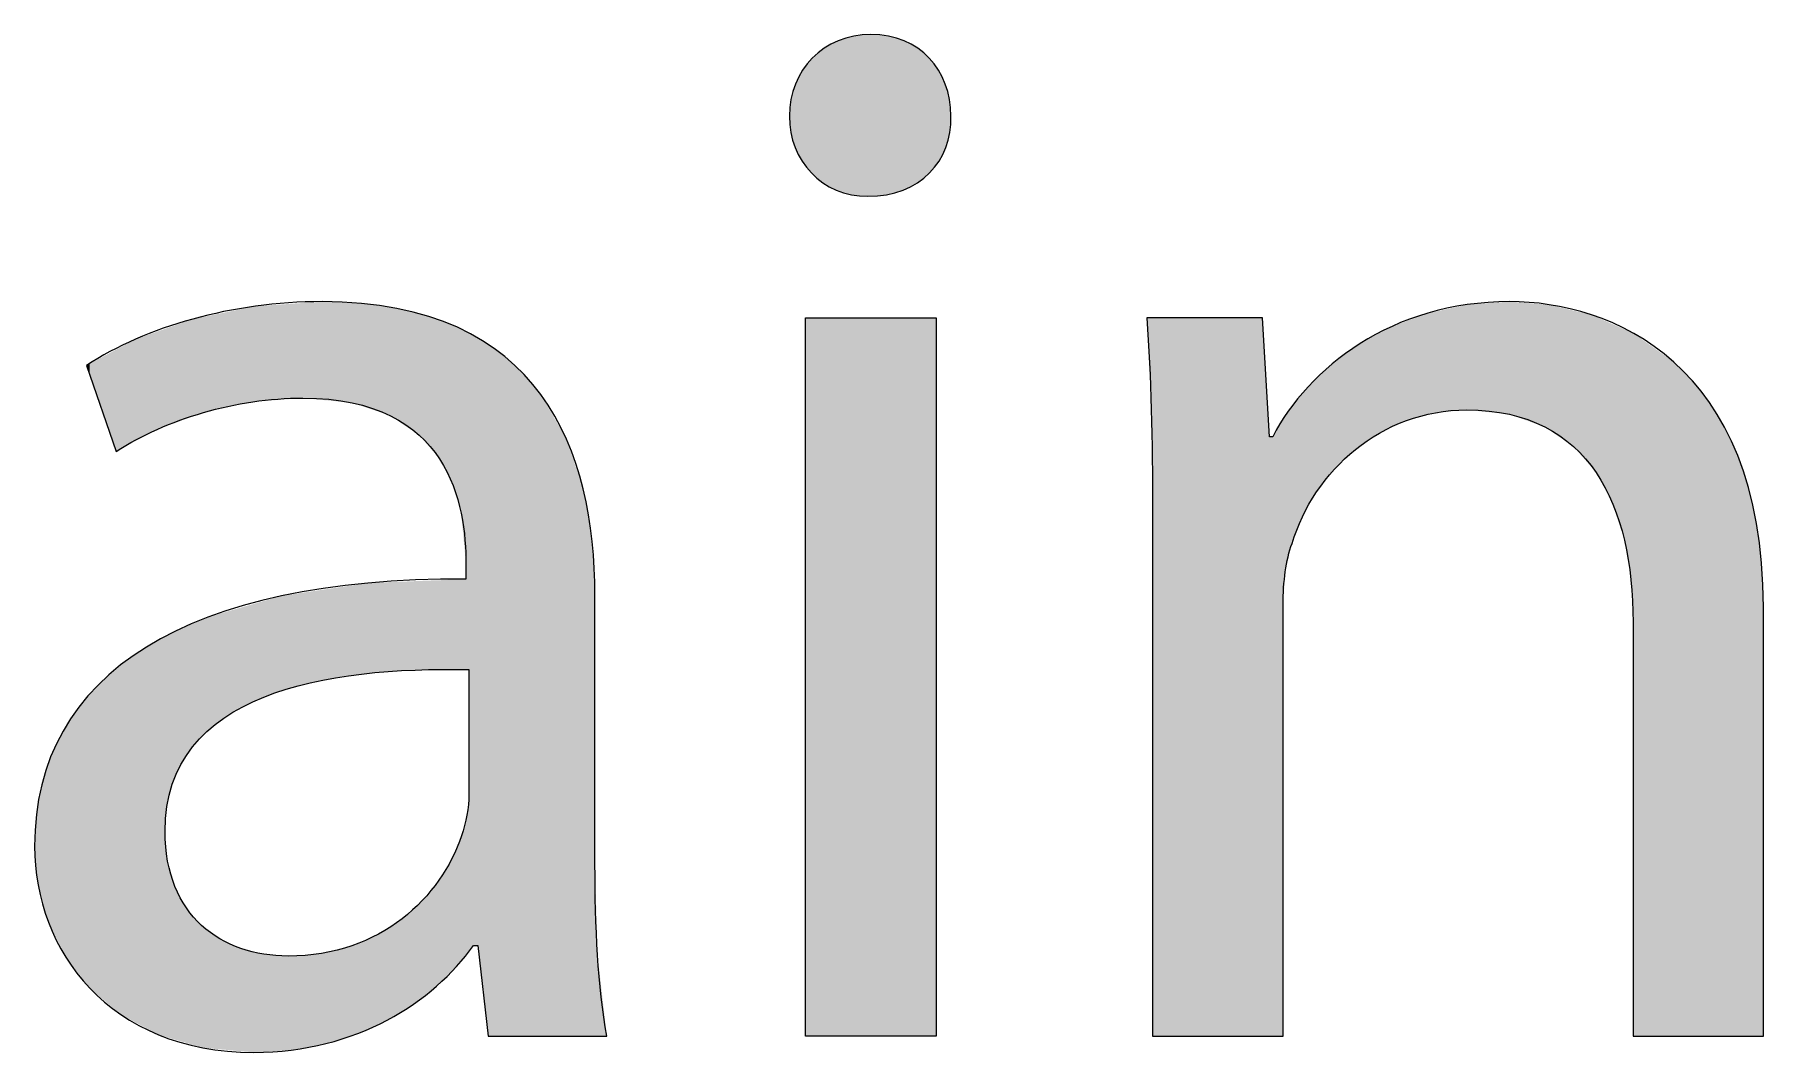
# Model space of a CAD drawing. Extents: x -102 to 434, y -1398 to -13.
# Drawn here: x 392.74 to 406.73, y -21.33 to -13.1 of the extents above; entities that cross this region are included whole.
import ezdxf

# ---------------------------------------------------------------- set-up
doc = ezdxf.new("R2010")
doc.units = 0
doc.layers.add('LAYER_1', color=7, linetype='CONTINUOUS')

# ---------------------------------------------------------------- blocks, each defined once
blk = doc.blocks.new('*U15')
at = {"layer": 'LAYER_1', "color": 250}
for points in [[(394.092, -16.166), (394.027, -15.403), (394.092, -15.389)], [(394.103, -16.162), (394.092, -15.389), (394.103, -15.387)], [(394.107, -16.16), (394.103, -15.387), (394.107, -15.386)], [(394.135, -16.154), (394.107, -15.386), (394.135, -15.381)], [(394.142, -16.153), (394.135, -15.381), (394.142, -15.379)], [(394.163, -16.148), (394.142, -15.379), (394.163, -15.375)], [(394.24, -16.131), (394.163, -15.375), (394.24, -15.359)], [(394.271, -16.124), (394.24, -15.359), (394.271, -15.353)], [(394.409, -16.094), (394.271, -15.353), (394.409, -15.324)], [(394.425, -16.091), (394.409, -15.324), (394.425, -15.321)], [(394.506, -16.073), (394.425, -15.321), (394.506, -15.305)], [(394.516, -16.073), (394.506, -15.305), (394.516, -15.302)], [(394.529, -16.072), (394.516, -15.302), (394.529, -15.3)], [(394.595, -16.067), (394.529, -15.3), (394.595, -15.295)], [(394.74, -16.056), (394.595, -15.295), (394.74, -15.286)], [(394.595, -16.067), (394.595, -15.295), (394.595, -15.295)], [(394.778, -16.053), (394.74, -15.286), (394.778, -15.283)], [(394.793, -16.052), (394.778, -15.283), (394.793, -15.282)], [(394.817, -16.05), (394.793, -15.282), (394.817, -15.28)], [(394.913, -16.043), (394.817, -15.28), (394.913, -15.274)], [(394.931, -16.045), (394.913, -15.274), (394.931, -15.272)], [(394.913, -16.043), (394.913, -15.274), (394.931, -16.045)], [(394.972, -16.049), (394.931, -15.272), (394.972, -15.27)], [(394.931, -16.045), (394.931, -15.272), (394.972, -16.049)], [(395.063, -16.058), (394.972, -15.27), (395.063, -15.264)], [(394.972, -16.049), (394.972, -15.27), (395.063, -16.058)], [(395.068, -16.058), (395.063, -15.264), (395.068, -15.263)], [(395.063, -16.058), (395.063, -15.264), (395.068, -16.058)], [(395.068, -16.058), (395.068, -15.263), (395.098, -16.061)], [(395.098, -16.061), (395.098, -15.264), (395.175, -16.068)], [(395.175, -16.068), (395.175, -15.268), (395.189, -16.07)], [(395.189, -16.07), (395.189, -15.268), (395.307, -16.081)], [(395.307, -16.081), (395.307, -15.274), (395.31, -16.081)], [(395.31, -16.081), (395.31, -15.274), (395.357, -16.097)], [(395.357, -16.097), (395.357, -15.276), (395.386, -16.107)], [(395.386, -16.107), (395.386, -15.277), (395.386, -16.107)], [(395.386, -16.107), (395.386, -15.277), (395.419, -16.118)], [(395.419, -16.118), (395.419, -15.282), (395.438, -16.124)], [(395.438, -16.124), (395.438, -15.284), (395.525, -16.153)], [(395.525, -16.153), (395.525, -15.297), (395.593, -16.177)], [(395.593, -16.177), (395.593, -15.306), (395.62, -16.186)], [(395.62, -16.186), (395.62, -15.31), (395.673, -16.221)], [(395.673, -16.221), (395.673, -15.317), (395.715, -16.25)], [(395.715, -16.25), (395.715, -15.328), (395.806, -16.311)], [(395.806, -16.311), (395.806, -15.351), (395.82, -16.32)], [(395.82, -16.32), (395.82, -15.354), (395.852, -16.342)], [(395.852, -16.342), (395.852, -15.363), (395.878, -16.372)], [(395.878, -16.372), (395.878, -15.369), (395.932, -16.434)], [(395.932, -16.434), (395.932, -15.383), (395.995, -16.508)], [(393.733, -16.296), (393.645, -15.536), (393.733, -15.505)], [(393.743, -16.293), (393.733, -15.505), (393.743, -15.502)], [(393.797, -16.273), (393.743, -15.502), (393.797, -15.483)], [(393.802, -16.271), (393.797, -15.483), (393.802, -15.481)], [(393.812, -16.268), (393.802, -15.481), (393.812, -15.478)], [(393.817, -16.266), (393.812, -15.478), (393.817, -15.476)], [(393.842, -16.256), (393.817, -15.476), (393.842, -15.467)], [(393.855, -16.252), (393.842, -15.467), (393.855, -15.462)], [(393.876, -16.244), (393.855, -15.462), (393.876, -15.455)], [(393.881, -16.243), (393.876, -15.455), (393.881, -15.453)], [(393.919, -16.229), (393.881, -15.453), (393.919, -15.44)], [(393.925, -16.226), (393.919, -15.44), (393.925, -15.438)], [(393.97, -16.21), (393.925, -15.438), (393.97, -15.422)], [(394.019, -16.192), (393.97, -15.422), (394.019, -15.404)], [(394.02, -16.192), (394.019, -15.404), (394.02, -15.404)], [(394.027, -16.189), (394.02, -15.404), (394.027, -15.403)], [(395.995, -16.508), (395.995, -15.407), (396.013, -16.529)], [(396.013, -16.529), (396.013, -15.413), (396.018, -16.535)], [(396.018, -16.535), (396.018, -15.416), (396.119, -16.733)], [(396.119, -16.733), (396.119, -15.454), (396.128, -16.751)], [(396.128, -16.751), (396.128, -15.458), (396.157, -16.85)], [(396.157, -16.85), (396.157, -15.469), (396.163, -16.869)], [(396.163, -16.869), (396.163, -15.471), (396.193, -16.974)], [(396.193, -16.974), (396.193, -15.487), (396.196, -17.006)], [(396.196, -17.006), (396.196, -15.489), (396.232, -17.387)], [(393.401, -16.475), (393.254, -15.729), (393.401, -15.651)], [(393.436, -16.456), (393.401, -15.651), (393.436, -15.632)], [(393.438, -16.455), (393.436, -15.632), (393.438, -15.631)], [(393.558, -16.39), (393.438, -15.631), (393.558, -15.567)], [(393.645, -16.344), (393.558, -15.567), (393.645, -15.536)], [(396.329, -20.471), (396.329, -15.559), (396.367, -20.809)], [(396.367, -20.809), (396.367, -15.58), (396.413, -21.202)], [(393.188, -15.857), (393.161, -15.779), (393.188, -15.765)], [(393.254, -16.049), (393.188, -15.765), (393.254, -15.729)], [(393.188, -15.857), (393.188, -15.765), (393.254, -16.049)], [(393.254, -16.049), (393.254, -15.729), (393.401, -16.475)], [(394.913, -18.361), (394.817, -17.631), (394.913, -17.616)], [(394.931, -18.356), (394.913, -17.616), (394.931, -17.614)], [(394.972, -18.345), (394.931, -17.614), (394.972, -17.608)], [(395.063, -18.327), (394.972, -17.608), (395.063, -17.594)], [(395.068, -18.326), (395.063, -17.594), (395.068, -17.593)], [(395.098, -18.32), (395.068, -17.593), (395.098, -17.589)], [(395.175, -18.304), (395.098, -17.589), (395.175, -17.578)], [(395.189, -18.303), (395.175, -17.578), (395.189, -17.576)], [(395.307, -18.286), (395.189, -17.576), (395.307, -17.558)], [(395.31, -18.285), (395.307, -17.558), (395.31, -17.558)], [(395.357, -18.279), (395.31, -17.558), (395.357, -17.551)], [(395.386, -18.275), (395.357, -17.551), (395.386, -17.546)], [(395.419, -18.272), (395.386, -17.546), (395.419, -17.541)], [(395.386, -18.274), (395.386, -17.546), (395.386, -17.546)], [(395.438, -18.271), (395.419, -17.541), (395.438, -17.539)], [(395.525, -18.264), (395.438, -17.539), (395.525, -17.535)], [(395.593, -18.259), (395.525, -17.535), (395.593, -17.532)], [(395.62, -18.257), (395.593, -17.532), (395.62, -17.531)], [(395.673, -18.253), (395.62, -17.531), (395.673, -17.529)], [(395.715, -18.25), (395.673, -17.529), (395.715, -17.528)], [(395.806, -18.243), (395.715, -17.528), (395.806, -17.524)], [(395.82, -18.242), (395.806, -17.524), (395.82, -17.523)], [(395.852, -18.242), (395.82, -17.523), (395.852, -17.522)], [(395.878, -18.242), (395.852, -17.522), (395.878, -17.521)], [(395.932, -18.241), (395.878, -17.521), (395.932, -17.519)], [(395.995, -18.241), (395.932, -17.519), (395.995, -17.516)], [(396.013, -18.241), (395.995, -17.516), (396.013, -17.516)], [(396.018, -18.241), (396.013, -17.516), (396.018, -17.516)], [(396.119, -18.24), (396.018, -17.516), (396.119, -17.511)], [(396.128, -18.24), (396.119, -17.511), (396.128, -17.511)], [(396.157, -18.24), (396.128, -17.511), (396.157, -17.51)], [(396.163, -18.24), (396.157, -17.51), (396.163, -17.51)], [(396.193, -18.239), (396.163, -17.51), (396.193, -17.509)], [(396.196, -18.239), (396.193, -17.509), (396.196, -17.508)], [(396.232, -18.239), (396.196, -17.508), (396.232, -17.507)], [(394.409, -18.548), (394.271, -17.777), (394.409, -17.738)], [(394.425, -18.539), (394.409, -17.738), (394.425, -17.733)], [(394.506, -18.502), (394.425, -17.733), (394.506, -17.71)], [(394.516, -18.497), (394.506, -17.71), (394.516, -17.707)], [(394.529, -18.491), (394.516, -17.707), (394.529, -17.703)], [(394.595, -18.461), (394.529, -17.703), (394.595, -17.684)], [(394.74, -18.41), (394.595, -17.684), (394.74, -17.642)], [(394.595, -18.461), (394.595, -17.684), (394.595, -17.684)], [(394.778, -18.397), (394.74, -17.642), (394.778, -17.636)], [(394.793, -18.393), (394.778, -17.636), (394.793, -17.634)], [(394.817, -18.386), (394.793, -17.634), (394.817, -17.631)], [(393.925, -19.005), (393.919, -17.91), (393.925, -17.908)], [(393.97, -18.938), (393.925, -17.908), (393.97, -17.889)], [(394.019, -18.863), (393.97, -17.889), (394.019, -17.867)], [(394.02, -18.862), (394.019, -17.867), (394.02, -17.867)], [(394.027, -18.854), (394.02, -17.867), (394.027, -17.864)], [(394.092, -18.785), (394.027, -17.864), (394.092, -17.836)], [(394.103, -18.774), (394.092, -17.836), (394.103, -17.832)], [(394.107, -18.769), (394.103, -17.832), (394.107, -17.83)], [(394.135, -18.739), (394.107, -17.83), (394.135, -17.818)], [(394.142, -18.734), (394.135, -17.818), (394.142, -17.815)], [(394.163, -18.716), (394.142, -17.815), (394.163, -17.809)], [(394.24, -18.656), (394.163, -17.809), (394.24, -17.786)], [(394.271, -18.631), (394.24, -17.786), (394.271, -17.777)], [(393.733, -21.187), (393.645, -18.056), (393.733, -18.008)], [(393.743, -21.192), (393.733, -18.008), (393.743, -18.002)], [(393.733, -21.187), (393.733, -18.008), (393.743, -21.192)], [(393.797, -21.208), (393.743, -18.002), (393.797, -17.973)], [(393.743, -21.192), (393.743, -18.002), (393.797, -21.208)], [(393.802, -19.476), (393.797, -17.973), (393.802, -17.97)], [(393.812, -19.346), (393.802, -17.97), (393.812, -17.965)], [(393.817, -19.322), (393.812, -17.965), (393.817, -17.961)], [(393.842, -19.219), (393.817, -17.961), (393.842, -17.948)], [(393.855, -19.166), (393.842, -17.948), (393.855, -17.941)], [(393.876, -19.117), (393.855, -17.941), (393.876, -17.929)], [(393.881, -19.108), (393.876, -17.929), (393.881, -17.927)], [(393.919, -19.019), (393.881, -17.927), (393.919, -17.91)], [(393.558, -21.093), (393.438, -18.2), (393.558, -18.116)], [(393.645, -21.139), (393.558, -18.116), (393.645, -18.056)], [(393.558, -21.093), (393.558, -18.116), (393.645, -21.139)], [(393.645, -21.139), (393.645, -18.056), (393.733, -21.187)], [(393.401, -20.997), (393.254, -18.363), (393.401, -18.233)], [(393.436, -21.027), (393.401, -18.233), (393.436, -18.201)], [(393.401, -20.997), (393.401, -18.233), (393.436, -21.027)], [(393.438, -21.028), (393.436, -18.201), (393.438, -18.2)], [(393.436, -21.027), (393.436, -18.201), (393.438, -21.028)], [(393.438, -21.028), (393.438, -18.2), (393.558, -21.093)], [(393.188, -20.816), (393.161, -18.47), (393.188, -18.439)], [(393.254, -20.872), (393.188, -18.439), (393.254, -18.363)], [(393.188, -20.816), (393.188, -18.439), (393.254, -20.872)], [(393.254, -20.872), (393.254, -18.363), (393.401, -20.997)], [(393.099, -20.7), (392.993, -18.702), (393.099, -18.541)], [(393.161, -20.781), (393.099, -18.541), (393.161, -18.47)], [(393.099, -20.7), (393.099, -18.541), (393.161, -20.781)], [(393.161, -20.781), (393.161, -18.47), (393.188, -20.816)], [(392.971, -20.519), (392.871, -18.945), (392.971, -18.735)], [(392.993, -20.563), (392.971, -18.735), (392.993, -18.702)], [(392.971, -20.519), (392.971, -18.735), (392.993, -20.563)], [(392.993, -20.563), (392.993, -18.702), (393.099, -20.7)], [(392.853, -20.282), (392.799, -19.17), (392.853, -19.001)], [(392.871, -20.318), (392.853, -19.001), (392.871, -18.945)], [(392.853, -20.282), (392.853, -19.001), (392.871, -20.318)], [(392.871, -20.318), (392.871, -18.945), (392.971, -20.519)], [(392.799, -20.087), (392.769, -19.336), (392.799, -19.17)], [(392.799, -20.087), (392.799, -19.17), (392.853, -20.282)], [(396.256, -20.515), (396.24, -19.415), (396.256, -19.247)], [(392.755, -19.829), (392.741, -19.667), (392.755, -19.411)], [(392.769, -19.979), (392.755, -19.411), (392.769, -19.336)], [(392.755, -19.829), (392.755, -19.411), (392.769, -19.979)], [(392.769, -19.979), (392.769, -19.336), (392.799, -20.087)], [(396.232, -20.545), (396.196, -19.583), (396.232, -19.443)], [(396.24, -20.536), (396.232, -19.443), (396.24, -19.415)], [(393.797, -21.208), (393.797, -19.547), (393.802, -21.209)], [(396.196, -20.59), (396.193, -19.59), (396.196, -19.583)], [(393.802, -21.209), (393.802, -19.671), (393.812, -21.212)], [(396.157, -20.639), (396.128, -19.744), (396.157, -19.675)], [(396.163, -20.632), (396.157, -19.675), (396.163, -19.662)], [(396.193, -20.594), (396.163, -19.662), (396.193, -19.59)], [(393.812, -21.212), (393.812, -19.744), (393.817, -21.214)], [(393.817, -21.214), (393.817, -19.786), (393.842, -21.221)], [(396.119, -20.676), (396.018, -19.933), (396.119, -19.766)], [(396.128, -20.667), (396.119, -19.766), (396.128, -19.744)], [(393.842, -21.221), (393.842, -19.894), (393.855, -21.225)], [(393.855, -21.225), (393.855, -19.931), (393.876, -21.231)], [(393.876, -21.231), (393.876, -19.993), (393.881, -21.232)], [(393.881, -21.232), (393.881, -20.001), (393.919, -21.243)], [(395.995, -20.798), (395.932, -20.041), (395.995, -19.964)], [(396.013, -20.78), (395.995, -19.964), (396.013, -19.942)], [(396.018, -20.775), (396.013, -19.942), (396.018, -19.933)], [(393.919, -21.243), (393.919, -20.084), (393.925, -21.245)], [(393.925, -21.245), (393.925, -20.093), (393.97, -21.258)], [(395.852, -20.909), (395.82, -20.159), (395.852, -20.129)], [(395.878, -20.889), (395.852, -20.129), (395.878, -20.106)], [(395.932, -20.847), (395.878, -20.106), (395.932, -20.041)], [(393.97, -21.258), (393.97, -20.166), (394.019, -21.273)], [(394.019, -21.273), (394.019, -20.23), (394.02, -21.273)], [(394.02, -21.273), (394.02, -20.231), (394.027, -21.275)], [(394.027, -21.275), (394.027, -20.241), (394.092, -21.294)], [(395.673, -21.025), (395.62, -20.315), (395.673, -20.28)], [(395.715, -21), (395.673, -20.28), (395.715, -20.253)], [(395.806, -20.944), (395.715, -20.253), (395.806, -20.171)], [(395.82, -20.934), (395.806, -20.171), (395.82, -20.159)], [(394.092, -21.294), (394.092, -20.307), (394.103, -21.297)], [(394.103, -21.297), (394.103, -20.316), (394.107, -21.298)], [(394.107, -21.298), (394.107, -20.319), (394.135, -21.3)], [(394.135, -21.3), (394.135, -20.343), (394.142, -21.301)], [(394.142, -21.301), (394.142, -20.348), (394.163, -21.303)], [(394.163, -21.303), (394.163, -20.366), (394.24, -21.31)], [(394.24, -21.31), (394.24, -20.416), (394.271, -21.312)], [(395.438, -21.144), (395.419, -20.428), (395.438, -20.419)], [(395.525, -21.105), (395.438, -20.419), (395.525, -20.377)], [(395.593, -21.073), (395.525, -20.377), (395.593, -20.332)], [(395.62, -21.057), (395.593, -20.332), (395.62, -20.315)], [(394.271, -21.312), (394.271, -20.43), (394.409, -21.325)], [(394.409, -21.325), (394.409, -20.493), (394.425, -21.326)], [(394.425, -21.326), (394.425, -20.497), (394.506, -21.333)], [(394.506, -21.333), (394.506, -20.517), (394.516, -21.334)], [(394.817, -21.316), (394.793, -20.555), (394.817, -20.554)], [(394.913, -21.298), (394.817, -20.554), (394.913, -20.55)], [(394.931, -21.295), (394.913, -20.55), (394.931, -20.549)], [(394.972, -21.287), (394.931, -20.549), (394.972, -20.544)], [(395.063, -21.27), (394.972, -20.544), (395.063, -20.533)], [(395.068, -21.269), (395.063, -20.533), (395.068, -20.532)], [(395.098, -21.264), (395.068, -20.532), (395.098, -20.526)], [(395.175, -21.239), (395.098, -20.526), (395.175, -20.51)], [(395.189, -21.235), (395.175, -20.51), (395.189, -20.507)], [(395.307, -21.197), (395.189, -20.507), (395.307, -20.472)], [(395.31, -21.196), (395.307, -20.472), (395.31, -20.471)], [(395.357, -21.181), (395.31, -20.471), (395.357, -20.453)], [(395.386, -21.168), (395.357, -20.453), (395.386, -20.441)], [(395.419, -21.153), (395.386, -20.441), (395.419, -20.428)], [(395.386, -21.168), (395.386, -20.441), (395.386, -20.441)]]:
    blk.add_solid(points, dxfattribs=at)
at = {"layer": 'LAYER_1', "color": 250, "extrusion": (0, 0, -1)}
for points in [[(-394.092, -16.166), (-394.092, -15.389), (-394.103, -16.162)], [(-394.103, -16.162), (-394.103, -15.387), (-394.107, -16.16)], [(-394.107, -16.16), (-394.107, -15.386), (-394.135, -16.154)], [(-394.135, -16.154), (-394.135, -15.381), (-394.142, -16.153)], [(-394.142, -16.153), (-394.142, -15.379), (-394.163, -16.148)], [(-394.163, -16.148), (-394.163, -15.375), (-394.24, -16.131)], [(-394.24, -16.131), (-394.24, -15.359), (-394.271, -16.124)], [(-394.271, -16.124), (-394.271, -15.353), (-394.409, -16.094)], [(-394.409, -16.094), (-394.409, -15.324), (-394.425, -16.091)], [(-394.425, -16.091), (-394.425, -15.321), (-394.506, -16.073)], [(-394.506, -16.073), (-394.506, -15.305), (-394.516, -16.073)], [(-394.516, -16.073), (-394.516, -15.302), (-394.529, -16.072)], [(-394.529, -16.072), (-394.529, -15.3), (-394.595, -16.067)], [(-394.595, -16.067), (-394.595, -15.295), (-394.595, -16.067)], [(-394.595, -16.067), (-394.595, -15.295), (-394.74, -16.056)], [(-394.74, -16.056), (-394.74, -15.286), (-394.778, -16.053)], [(-394.778, -16.053), (-394.778, -15.283), (-394.793, -16.052)], [(-394.793, -16.052), (-394.793, -15.282), (-394.817, -16.05)], [(-394.817, -16.05), (-394.817, -15.28), (-394.913, -16.043)], [(-395.098, -16.061), (-395.068, -15.263), (-395.098, -15.264)], [(-395.175, -16.068), (-395.098, -15.264), (-395.175, -15.268)], [(-395.189, -16.07), (-395.175, -15.268), (-395.189, -15.268)], [(-395.307, -16.081), (-395.189, -15.268), (-395.307, -15.274)], [(-395.31, -16.081), (-395.307, -15.274), (-395.31, -15.274)], [(-395.357, -16.097), (-395.31, -15.274), (-395.357, -15.276)], [(-395.386, -16.107), (-395.357, -15.276), (-395.386, -15.277)], [(-395.386, -16.107), (-395.386, -15.277), (-395.386, -15.277)], [(-395.419, -16.118), (-395.386, -15.277), (-395.419, -15.282)], [(-395.438, -16.124), (-395.419, -15.282), (-395.438, -15.284)], [(-395.525, -16.153), (-395.438, -15.284), (-395.525, -15.297)], [(-395.593, -16.177), (-395.525, -15.297), (-395.593, -15.306)], [(-395.62, -16.186), (-395.593, -15.306), (-395.62, -15.31)], [(-395.673, -16.221), (-395.62, -15.31), (-395.673, -15.317)], [(-395.715, -16.25), (-395.673, -15.317), (-395.715, -15.328)], [(-395.806, -16.311), (-395.715, -15.328), (-395.806, -15.351)], [(-395.82, -16.32), (-395.806, -15.351), (-395.82, -15.354)], [(-395.852, -16.342), (-395.82, -15.354), (-395.852, -15.363)], [(-395.878, -16.372), (-395.852, -15.363), (-395.878, -15.369)], [(-395.932, -16.434), (-395.878, -15.369), (-395.932, -15.383)], [(-395.995, -16.508), (-395.932, -15.383), (-395.995, -15.407)], [(-393.733, -16.296), (-393.733, -15.505), (-393.743, -16.293)], [(-393.743, -16.293), (-393.743, -15.502), (-393.797, -16.273)], [(-393.797, -16.273), (-393.797, -15.483), (-393.802, -16.271)], [(-393.802, -16.271), (-393.802, -15.481), (-393.812, -16.268)], [(-393.812, -16.268), (-393.812, -15.478), (-393.817, -16.266)], [(-393.817, -16.266), (-393.817, -15.476), (-393.842, -16.256)], [(-393.842, -16.256), (-393.842, -15.467), (-393.855, -16.252)], [(-393.855, -16.252), (-393.855, -15.462), (-393.876, -16.244)], [(-393.876, -16.244), (-393.876, -15.455), (-393.881, -16.243)], [(-393.881, -16.243), (-393.881, -15.453), (-393.919, -16.229)], [(-393.919, -16.229), (-393.919, -15.44), (-393.925, -16.226)], [(-393.925, -16.226), (-393.925, -15.438), (-393.97, -16.21)], [(-393.97, -16.21), (-393.97, -15.422), (-394.019, -16.192)], [(-394.019, -16.192), (-394.019, -15.404), (-394.02, -16.192)], [(-394.02, -16.192), (-394.02, -15.404), (-394.027, -16.189)], [(-394.027, -16.189), (-394.027, -15.403), (-394.092, -16.166)], [(-396.013, -16.529), (-395.995, -15.407), (-396.013, -15.413)], [(-396.018, -16.535), (-396.013, -15.413), (-396.018, -15.416)], [(-396.119, -16.733), (-396.018, -15.416), (-396.119, -15.454)], [(-396.128, -16.751), (-396.119, -15.454), (-396.128, -15.458)], [(-396.157, -16.85), (-396.128, -15.458), (-396.157, -15.469)], [(-396.163, -16.869), (-396.157, -15.469), (-396.163, -15.471)], [(-396.193, -16.974), (-396.163, -15.471), (-396.193, -15.487)], [(-396.196, -17.006), (-396.193, -15.487), (-396.196, -15.489)], [(-396.232, -17.387), (-396.196, -15.489), (-396.232, -15.508)], [(-396.232, -18.239), (-396.232, -15.508), (-396.24, -18.239)], [(-396.24, -18.239), (-396.232, -15.508), (-396.24, -15.512)], [(-396.24, -18.239), (-396.24, -15.512), (-396.256, -18.239)], [(-396.256, -18.239), (-396.24, -15.512), (-396.256, -15.521)], [(-396.256, -20.515), (-396.256, -15.521), (-396.292, -20.471)], [(-396.292, -20.471), (-396.256, -15.521), (-396.292, -15.54)], [(-393.401, -16.475), (-393.401, -15.651), (-393.436, -16.456)], [(-393.436, -16.456), (-393.436, -15.632), (-393.438, -16.455)], [(-393.438, -16.455), (-393.438, -15.631), (-393.558, -16.39)], [(-393.558, -16.39), (-393.558, -15.567), (-393.645, -16.344)], [(-393.645, -16.344), (-393.645, -15.536), (-393.733, -16.296)], [(-396.292, -20.471), (-396.292, -15.54), (-396.329, -20.471)], [(-396.329, -20.471), (-396.292, -15.54), (-396.329, -15.559)], [(-396.367, -20.809), (-396.329, -15.559), (-396.367, -15.58)], [(-396.413, -21.202), (-396.367, -15.58), (-396.413, -15.612)], [(-396.413, -21.202), (-396.413, -15.612), (-396.547, -21.202)], [(-396.547, -21.202), (-396.413, -15.612), (-396.547, -15.708)], [(-396.547, -21.202), (-396.547, -15.708), (-396.704, -21.202)], [(-396.704, -21.202), (-396.547, -15.708), (-396.704, -15.854)], [(-396.704, -21.202), (-396.704, -15.854), (-396.838, -21.202)], [(-396.838, -21.202), (-396.704, -15.854), (-396.838, -16.015)], [(-396.838, -21.202), (-396.838, -16.015), (-397.046, -21.202)], [(-397.046, -21.202), (-396.838, -16.015), (-397.046, -16.376)], [(-397.046, -21.202), (-397.046, -16.376), (-397.181, -21.202)], [(-397.181, -21.202), (-397.046, -16.376), (-397.181, -16.777)], [(-397.181, -21.202), (-397.181, -16.777), (-397.254, -21.202)], [(-397.254, -21.202), (-397.181, -16.777), (-397.254, -17.203)], [(-397.254, -21.202), (-397.254, -17.203), (-397.276, -21.202)], [(-397.276, -21.202), (-397.254, -17.203), (-397.276, -17.639)], [(-394.913, -18.361), (-394.913, -17.616), (-394.931, -18.356)], [(-394.931, -18.356), (-394.931, -17.614), (-394.972, -18.345)], [(-394.972, -18.345), (-394.972, -17.608), (-395.063, -18.327)], [(-395.063, -18.327), (-395.063, -17.594), (-395.068, -18.326)], [(-395.068, -18.326), (-395.068, -17.593), (-395.098, -18.32)], [(-395.098, -18.32), (-395.098, -17.589), (-395.175, -18.304)], [(-395.175, -18.304), (-395.175, -17.578), (-395.189, -18.303)], [(-395.189, -18.303), (-395.189, -17.576), (-395.307, -18.286)], [(-395.307, -18.286), (-395.307, -17.558), (-395.31, -18.285)], [(-395.31, -18.285), (-395.31, -17.558), (-395.357, -18.279)], [(-395.357, -18.279), (-395.357, -17.551), (-395.386, -18.275)], [(-395.386, -18.275), (-395.386, -17.546), (-395.386, -18.274)], [(-395.386, -18.274), (-395.386, -17.546), (-395.419, -18.272)], [(-395.419, -18.272), (-395.419, -17.541), (-395.438, -18.271)], [(-395.438, -18.271), (-395.438, -17.539), (-395.525, -18.264)], [(-395.525, -18.264), (-395.525, -17.535), (-395.593, -18.259)], [(-395.593, -18.259), (-395.593, -17.532), (-395.62, -18.257)], [(-395.62, -18.257), (-395.62, -17.531), (-395.673, -18.253)], [(-395.673, -18.253), (-395.673, -17.529), (-395.715, -18.25)], [(-395.715, -18.25), (-395.715, -17.528), (-395.806, -18.243)], [(-395.806, -18.243), (-395.806, -17.524), (-395.82, -18.242)], [(-395.82, -18.242), (-395.82, -17.523), (-395.852, -18.242)], [(-395.852, -18.242), (-395.852, -17.522), (-395.878, -18.242)], [(-395.878, -18.242), (-395.878, -17.521), (-395.932, -18.241)], [(-395.932, -18.241), (-395.932, -17.519), (-395.995, -18.241)], [(-395.995, -18.241), (-395.995, -17.516), (-396.013, -18.241)], [(-396.013, -18.241), (-396.013, -17.516), (-396.018, -18.241)], [(-396.018, -18.241), (-396.018, -17.516), (-396.119, -18.24)], [(-396.119, -18.24), (-396.119, -17.511), (-396.128, -18.24)], [(-396.128, -18.24), (-396.128, -17.511), (-396.157, -18.24)], [(-396.157, -18.24), (-396.157, -17.51), (-396.163, -18.24)], [(-396.163, -18.24), (-396.163, -17.51), (-396.193, -18.239)], [(-396.193, -18.239), (-396.193, -17.509), (-396.196, -18.239)], [(-396.196, -18.239), (-396.196, -17.508), (-396.232, -18.239)], [(-394.409, -18.548), (-394.409, -17.738), (-394.425, -18.539)], [(-394.425, -18.539), (-394.425, -17.733), (-394.506, -18.502)], [(-394.506, -18.502), (-394.506, -17.71), (-394.516, -18.497)], [(-394.516, -18.497), (-394.516, -17.707), (-394.529, -18.491)], [(-394.529, -18.491), (-394.529, -17.703), (-394.595, -18.461)], [(-394.595, -18.461), (-394.595, -17.684), (-394.595, -18.461)], [(-394.595, -18.461), (-394.595, -17.684), (-394.74, -18.41)], [(-394.74, -18.41), (-394.74, -17.642), (-394.778, -18.397)], [(-394.778, -18.397), (-394.778, -17.636), (-394.793, -18.393)], [(-394.793, -18.393), (-394.793, -17.634), (-394.817, -18.386)], [(-394.817, -18.386), (-394.817, -17.631), (-394.913, -18.361)], [(-393.925, -19.005), (-393.925, -17.908), (-393.97, -18.938)], [(-393.97, -18.938), (-393.97, -17.889), (-394.019, -18.863)], [(-394.019, -18.863), (-394.019, -17.867), (-394.02, -18.862)], [(-394.02, -18.862), (-394.02, -17.867), (-394.027, -18.854)], [(-394.027, -18.854), (-394.027, -17.864), (-394.092, -18.785)], [(-394.092, -18.785), (-394.092, -17.836), (-394.103, -18.774)], [(-394.103, -18.774), (-394.103, -17.832), (-394.107, -18.769)], [(-394.107, -18.769), (-394.107, -17.83), (-394.135, -18.739)], [(-394.135, -18.739), (-394.135, -17.818), (-394.142, -18.734)], [(-394.142, -18.734), (-394.142, -17.815), (-394.163, -18.716)], [(-394.163, -18.716), (-394.163, -17.809), (-394.24, -18.656)], [(-394.24, -18.656), (-394.24, -17.786), (-394.271, -18.631)], [(-394.271, -18.631), (-394.271, -17.777), (-394.409, -18.548)], [(-393.797, -19.547), (-393.797, -17.973), (-393.802, -19.476)], [(-393.802, -19.476), (-393.802, -17.97), (-393.812, -19.346)], [(-393.812, -19.346), (-393.812, -17.965), (-393.817, -19.322)], [(-393.817, -19.322), (-393.817, -17.961), (-393.842, -19.219)], [(-393.842, -19.219), (-393.842, -17.948), (-393.855, -19.166)], [(-393.855, -19.166), (-393.855, -17.941), (-393.876, -19.117)], [(-393.876, -19.117), (-393.876, -17.929), (-393.881, -19.108)], [(-393.881, -19.108), (-393.881, -17.927), (-393.919, -19.019)], [(-393.919, -19.019), (-393.919, -17.91), (-393.925, -19.005)], [(-396.232, -20.545), (-396.232, -19.443), (-396.24, -20.536)], [(-396.24, -20.536), (-396.24, -19.415), (-396.256, -20.515)], [(-393.802, -21.209), (-393.797, -19.547), (-393.802, -19.671)], [(-396.196, -20.59), (-396.196, -19.583), (-396.232, -20.545)], [(-393.812, -21.212), (-393.802, -19.671), (-393.812, -19.744)], [(-396.157, -20.639), (-396.157, -19.675), (-396.163, -20.632)], [(-396.163, -20.632), (-396.163, -19.662), (-396.193, -20.594)], [(-396.193, -20.594), (-396.193, -19.59), (-396.196, -20.59)], [(-393.817, -21.214), (-393.812, -19.744), (-393.817, -19.786)], [(-393.842, -21.221), (-393.817, -19.786), (-393.842, -19.894)], [(-396.119, -20.676), (-396.119, -19.766), (-396.128, -20.667)], [(-396.128, -20.667), (-396.128, -19.744), (-396.157, -20.639)], [(-397.276, -21.202), (-397.276, -19.811), (-397.297, -21.202)], [(-397.297, -21.202), (-397.276, -19.811), (-397.297, -20.547)], [(-393.855, -21.225), (-393.842, -19.894), (-393.855, -19.931)], [(-393.876, -21.231), (-393.855, -19.931), (-393.876, -19.993)], [(-393.881, -21.232), (-393.876, -19.993), (-393.881, -20.001)], [(-393.919, -21.243), (-393.881, -20.001), (-393.919, -20.084)], [(-395.995, -20.798), (-395.995, -19.964), (-396.013, -20.78)], [(-396.013, -20.78), (-396.013, -19.942), (-396.018, -20.775)], [(-396.018, -20.775), (-396.018, -19.933), (-396.119, -20.676)], [(-393.925, -21.245), (-393.919, -20.084), (-393.925, -20.093)], [(-393.97, -21.258), (-393.925, -20.093), (-393.97, -20.166)], [(-395.852, -20.909), (-395.852, -20.129), (-395.878, -20.889)], [(-395.878, -20.889), (-395.878, -20.106), (-395.932, -20.847)], [(-395.932, -20.847), (-395.932, -20.041), (-395.995, -20.798)], [(-394.019, -21.273), (-393.97, -20.166), (-394.019, -20.23)], [(-394.02, -21.273), (-394.019, -20.23), (-394.02, -20.231)], [(-394.027, -21.275), (-394.02, -20.231), (-394.027, -20.241)], [(-394.092, -21.294), (-394.027, -20.241), (-394.092, -20.307)], [(-395.673, -21.025), (-395.673, -20.28), (-395.715, -21)], [(-395.715, -21), (-395.715, -20.253), (-395.806, -20.944)], [(-395.806, -20.944), (-395.806, -20.171), (-395.82, -20.934)], [(-395.82, -20.934), (-395.82, -20.159), (-395.852, -20.909)], [(-394.103, -21.297), (-394.092, -20.307), (-394.103, -20.316)], [(-394.107, -21.298), (-394.103, -20.316), (-394.107, -20.319)], [(-394.135, -21.3), (-394.107, -20.319), (-394.135, -20.343)], [(-394.142, -21.301), (-394.135, -20.343), (-394.142, -20.348)], [(-394.163, -21.303), (-394.142, -20.348), (-394.163, -20.366)], [(-394.24, -21.31), (-394.163, -20.366), (-394.24, -20.416)], [(-394.271, -21.312), (-394.24, -20.416), (-394.271, -20.43)], [(-395.438, -21.144), (-395.438, -20.419), (-395.525, -21.105)], [(-395.525, -21.105), (-395.525, -20.377), (-395.593, -21.073)], [(-395.593, -21.073), (-395.593, -20.332), (-395.62, -21.057)], [(-395.62, -21.057), (-395.62, -20.315), (-395.673, -21.025)], [(-394.409, -21.325), (-394.271, -20.43), (-394.409, -20.493)], [(-394.425, -21.326), (-394.409, -20.493), (-394.425, -20.497)], [(-394.506, -21.333), (-394.425, -20.497), (-394.506, -20.517)], [(-394.516, -21.334), (-394.506, -20.517), (-394.516, -20.52)], [(-394.516, -21.334), (-394.516, -20.52), (-394.529, -21.334)], [(-394.529, -21.334), (-394.516, -20.52), (-394.529, -20.523)], [(-394.529, -21.334), (-394.529, -20.523), (-394.595, -21.33)], [(-394.595, -21.33), (-394.529, -20.523), (-394.595, -20.539)], [(-394.595, -21.33), (-394.595, -20.539), (-394.595, -21.33)], [(-394.595, -21.33), (-394.595, -20.539), (-394.595, -20.539)], [(-394.595, -21.33), (-394.595, -20.539), (-394.74, -21.321)], [(-394.74, -21.321), (-394.595, -20.539), (-394.74, -20.551)], [(-394.74, -21.321), (-394.74, -20.551), (-394.778, -21.318)], [(-394.778, -21.318), (-394.74, -20.551), (-394.778, -20.553)], [(-394.778, -21.318), (-394.778, -20.553), (-394.793, -21.318)], [(-394.793, -21.318), (-394.778, -20.553), (-394.793, -20.555)], [(-394.793, -21.318), (-394.793, -20.555), (-394.817, -21.316)], [(-394.817, -21.316), (-394.817, -20.554), (-394.913, -21.298)], [(-394.913, -21.298), (-394.913, -20.55), (-394.931, -21.295)], [(-394.931, -21.295), (-394.931, -20.549), (-394.972, -21.287)], [(-394.972, -21.287), (-394.972, -20.544), (-395.063, -21.27)], [(-395.063, -21.27), (-395.063, -20.533), (-395.068, -21.269)], [(-395.068, -21.269), (-395.068, -20.532), (-395.098, -21.264)], [(-395.098, -21.264), (-395.098, -20.526), (-395.175, -21.239)], [(-395.175, -21.239), (-395.175, -20.51), (-395.189, -21.235)], [(-395.189, -21.235), (-395.189, -20.507), (-395.307, -21.197)], [(-395.307, -21.197), (-395.307, -20.472), (-395.31, -21.196)], [(-395.31, -21.196), (-395.31, -20.471), (-395.357, -21.181)], [(-395.357, -21.181), (-395.357, -20.453), (-395.386, -21.168)], [(-395.386, -21.168), (-395.386, -20.441), (-395.386, -21.168)], [(-395.386, -21.168), (-395.386, -20.441), (-395.419, -21.153)], [(-395.419, -21.153), (-395.419, -20.428), (-395.438, -21.144)], [(-397.297, -21.202), (-397.297, -20.547), (-397.372, -21.202)]]:
    blk.add_solid(points, dxfattribs=at)
blk = doc.blocks.new('*U16')
at = {"layer": 'LAYER_1', "color": 250}
for points in [[(399.288, -14.382), (399.244, -13.154), (399.288, -13.139)], [(399.305, -14.387), (399.288, -13.139), (399.305, -13.132)], [(399.288, -14.382), (399.288, -13.139), (399.305, -14.387)], [(399.351, -14.398), (399.305, -13.132), (399.351, -13.121)], [(399.305, -14.387), (399.305, -13.132), (399.351, -14.398)], [(399.37, -14.401), (399.351, -13.121), (399.37, -13.117)], [(399.351, -14.398), (399.351, -13.121), (399.37, -14.401)], [(399.416, -14.408), (399.37, -13.117), (399.416, -13.11)], [(399.37, -14.401), (399.37, -13.117), (399.416, -14.408)], [(399.438, -14.409), (399.416, -13.11), (399.438, -13.107)], [(399.416, -14.408), (399.416, -13.11), (399.438, -14.409)], [(399.485, -14.411), (399.438, -13.107), (399.485, -13.105)], [(399.438, -14.409), (399.438, -13.107), (399.485, -14.411)], [(399.509, -14.41), (399.485, -13.105), (399.509, -13.103)], [(399.072, -14.264), (399.035, -13.294), (399.072, -13.26)], [(399.081, -14.271), (399.072, -13.26), (399.081, -13.252)], [(399.072, -14.264), (399.072, -13.26), (399.081, -14.271)], [(399.12, -14.301), (399.081, -13.252), (399.12, -13.222)], [(399.081, -14.271), (399.081, -13.252), (399.12, -14.301)], [(399.131, -14.308), (399.12, -13.222), (399.131, -13.214)], [(399.12, -14.301), (399.12, -13.222), (399.131, -14.308)], [(399.173, -14.334), (399.131, -13.214), (399.173, -13.189)], [(399.131, -14.308), (399.131, -13.214), (399.173, -14.334)], [(399.186, -14.34), (399.173, -13.189), (399.186, -13.182)], [(399.173, -14.334), (399.173, -13.189), (399.186, -14.34)], [(399.229, -14.361), (399.186, -13.182), (399.229, -13.161)], [(399.186, -14.34), (399.186, -13.182), (399.229, -14.361)], [(399.244, -14.366), (399.229, -13.161), (399.244, -13.154)], [(399.229, -14.361), (399.229, -13.161), (399.244, -14.366)], [(399.244, -14.366), (399.244, -13.154), (399.288, -14.382)], [(398.952, -14.127), (398.925, -13.445), (398.952, -13.399)], [(398.957, -14.133), (398.952, -13.399), (398.957, -13.391)], [(398.952, -14.127), (398.952, -13.399), (398.957, -14.133)], [(398.981, -14.167), (398.957, -13.391), (398.981, -13.358)], [(398.957, -14.133), (398.957, -13.391), (398.981, -14.167)], [(398.988, -14.176), (398.981, -13.358), (398.988, -13.348)], [(398.981, -14.167), (398.981, -13.358), (398.988, -14.176)], [(398.993, -14.183), (398.988, -13.348), (398.993, -13.34)], [(398.988, -14.176), (398.988, -13.348), (398.993, -14.183)], [(399.027, -14.222), (398.993, -13.34), (399.027, -13.302)], [(398.993, -14.183), (398.993, -13.34), (399.027, -14.222)], [(399.035, -14.229), (399.027, -13.302), (399.035, -13.294)], [(399.027, -14.222), (399.027, -13.302), (399.035, -14.229)], [(399.035, -14.229), (399.035, -13.294), (399.072, -14.264)], [(398.876, -13.957), (398.862, -13.628), (398.876, -13.569)], [(398.877, -13.96), (398.876, -13.569), (398.877, -13.564)], [(398.876, -13.957), (398.876, -13.569), (398.877, -13.96)], [(398.896, -14.016), (398.877, -13.564), (398.896, -13.509)], [(398.877, -13.96), (398.877, -13.564), (398.896, -14.016)], [(398.898, -14.021), (398.896, -13.509), (398.898, -13.503)], [(398.896, -14.016), (398.896, -13.509), (398.898, -14.021)], [(398.922, -14.073), (398.898, -13.503), (398.922, -13.452)], [(398.898, -14.021), (398.898, -13.503), (398.922, -14.073)], [(398.925, -14.079), (398.922, -13.452), (398.925, -13.445)], [(398.922, -14.073), (398.922, -13.452), (398.925, -14.079)], [(398.925, -14.079), (398.925, -13.445), (398.952, -14.127)], [(398.852, -13.83), (398.849, -13.763), (398.852, -13.698)], [(398.861, -13.895), (398.852, -13.695), (398.861, -13.632)], [(398.852, -13.831), (398.852, -13.698), (398.852, -13.695)], [(398.852, -13.831), (398.852, -13.695), (398.861, -13.895)], [(398.852, -13.83), (398.852, -13.698), (398.852, -13.831)], [(398.862, -13.897), (398.861, -13.632), (398.862, -13.628)], [(398.861, -13.895), (398.861, -13.632), (398.862, -13.897)], [(398.862, -13.897), (398.862, -13.628), (398.876, -13.957)]]:
    blk.add_solid(points, dxfattribs=at)
at = {"layer": 'LAYER_1', "color": 250, "extrusion": (0, 0, -1)}
for points in [[(-399.485, -14.411), (-399.485, -13.105), (-399.509, -14.41)], [(-399.509, -14.41), (-399.509, -13.103), (-399.562, -14.408)], [(-399.562, -14.408), (-399.509, -13.103), (-399.562, -13.106)], [(-399.562, -14.408), (-399.562, -13.106), (-399.581, -14.405)], [(-399.581, -14.405), (-399.562, -13.106), (-399.581, -13.107)], [(-399.581, -14.405), (-399.581, -13.107), (-399.635, -14.398)], [(-399.635, -14.398), (-399.581, -13.107), (-399.635, -13.114)], [(-399.635, -14.398), (-399.635, -13.114), (-399.65, -14.395)], [(-399.65, -14.395), (-399.635, -13.114), (-399.65, -13.117)], [(-399.65, -14.395), (-399.65, -13.117), (-399.704, -14.382)], [(-399.704, -14.382), (-399.65, -13.117), (-399.704, -13.13)], [(-399.704, -14.382), (-399.704, -13.13), (-399.716, -14.378)], [(-399.716, -14.378), (-399.704, -13.13), (-399.716, -13.132)], [(-399.716, -14.378), (-399.716, -13.132), (-399.768, -14.361)], [(-399.768, -14.361), (-399.716, -13.132), (-399.768, -13.151)], [(-399.768, -14.361), (-399.768, -13.151), (-399.777, -14.357)], [(-399.777, -14.357), (-399.768, -13.151), (-399.777, -13.154)], [(-399.777, -14.357), (-399.777, -13.154), (-399.829, -14.334)], [(-399.829, -14.334), (-399.777, -13.154), (-399.829, -13.179)], [(-399.829, -14.334), (-399.829, -13.179), (-399.834, -14.33)], [(-399.834, -14.33), (-399.829, -13.179), (-399.834, -13.182)], [(-399.834, -14.33), (-399.834, -13.182), (-399.885, -14.301)], [(-399.885, -14.301), (-399.834, -13.182), (-399.885, -13.212)], [(-399.885, -14.301), (-399.885, -13.212), (-399.888, -14.299)], [(-399.888, -14.299), (-399.885, -13.212), (-399.888, -13.214)], [(-399.888, -14.299), (-399.888, -13.214), (-399.936, -14.264)], [(-399.936, -14.264), (-399.888, -13.214), (-399.936, -13.251)], [(-399.936, -14.264), (-399.936, -13.251), (-399.937, -14.264)], [(-399.937, -14.264), (-399.936, -13.251), (-399.937, -13.252)], [(-399.937, -14.264), (-399.937, -13.252), (-399.981, -14.224)], [(-399.981, -14.224), (-399.937, -13.252), (-399.981, -13.294)], [(-399.981, -14.224), (-399.981, -13.294), (-399.983, -14.222)], [(-399.983, -14.222), (-399.981, -13.294), (-399.983, -13.296)], [(-399.983, -14.222), (-399.983, -13.296), (-400.021, -14.18)], [(-400.021, -14.18), (-399.983, -13.296), (-400.021, -13.34)], [(-400.021, -14.18), (-400.021, -13.34), (-400.024, -14.176)], [(-400.024, -14.176), (-400.021, -13.34), (-400.024, -13.345)], [(-400.024, -14.176), (-400.024, -13.345), (-400.037, -14.158)], [(-400.037, -14.158), (-400.024, -13.345), (-400.037, -13.363)], [(-400.037, -14.158), (-400.037, -13.363), (-400.056, -14.132)], [(-400.056, -14.132), (-400.037, -13.363), (-400.056, -13.391)], [(-400.056, -14.132), (-400.056, -13.391), (-400.06, -14.127)], [(-400.06, -14.127), (-400.056, -13.391), (-400.06, -13.398)], [(-400.06, -14.127), (-400.06, -13.398), (-400.086, -14.081)], [(-400.086, -14.081), (-400.06, -13.398), (-400.086, -13.445)], [(-400.086, -14.081), (-400.086, -13.445), (-400.091, -14.073)], [(-400.091, -14.073), (-400.086, -13.445), (-400.091, -13.456)], [(-400.091, -14.073), (-400.091, -13.456), (-400.111, -14.027)], [(-400.111, -14.027), (-400.091, -13.456), (-400.111, -13.503)], [(-400.111, -14.027), (-400.111, -13.503), (-400.116, -14.016)], [(-400.116, -14.016), (-400.111, -13.503), (-400.116, -13.517)], [(-400.116, -14.016), (-400.116, -13.517), (-400.131, -13.97)], [(-400.131, -13.97), (-400.116, -13.517), (-400.131, -13.564)], [(-400.131, -13.97), (-400.131, -13.564), (-400.135, -13.957)], [(-400.135, -13.957), (-400.131, -13.564), (-400.135, -13.583)], [(-400.135, -13.957), (-400.135, -13.583), (-400.145, -13.91)], [(-400.145, -13.91), (-400.135, -13.583), (-400.145, -13.628)], [(-400.145, -13.91), (-400.145, -13.628), (-400.149, -13.895)], [(-400.149, -13.895), (-400.145, -13.628), (-400.149, -13.654)], [(-400.149, -13.895), (-400.149, -13.654), (-400.154, -13.847)], [(-400.154, -13.847), (-400.149, -13.654), (-400.154, -13.695)], [(-400.154, -13.847), (-400.154, -13.695), (-400.156, -13.83)], [(-400.156, -13.83), (-400.154, -13.695), (-400.156, -13.74)], [(-400.156, -13.83), (-400.156, -13.74), (-400.157, -13.763)], [(-398.981, -21.202), (-398.981, -15.395), (-398.988, -21.202)], [(-398.988, -21.202), (-398.981, -15.395), (-398.988, -15.395)], [(-398.988, -21.202), (-398.988, -15.395), (-398.993, -21.202)], [(-398.993, -21.202), (-398.988, -15.395), (-398.993, -15.395)], [(-398.993, -21.202), (-398.993, -15.395), (-399.027, -21.202)], [(-399.027, -21.202), (-398.993, -15.395), (-399.027, -15.395)], [(-399.027, -21.202), (-399.027, -15.395), (-399.035, -21.202)], [(-399.035, -21.202), (-399.027, -15.395), (-399.035, -15.395)], [(-399.035, -21.202), (-399.035, -15.395), (-399.072, -21.202)], [(-399.072, -21.202), (-399.035, -15.395), (-399.072, -15.395)], [(-399.072, -21.202), (-399.072, -15.395), (-399.081, -21.202)], [(-399.081, -21.202), (-399.072, -15.395), (-399.081, -15.395)], [(-399.081, -21.202), (-399.081, -15.395), (-399.12, -21.202)], [(-399.12, -21.202), (-399.081, -15.395), (-399.12, -15.395)], [(-399.12, -21.202), (-399.12, -15.395), (-399.131, -21.202)], [(-399.131, -21.202), (-399.12, -15.395), (-399.131, -15.395)], [(-399.131, -21.202), (-399.131, -15.395), (-399.173, -21.202)], [(-399.173, -21.202), (-399.131, -15.395), (-399.173, -15.395)], [(-399.173, -21.202), (-399.173, -15.395), (-399.186, -21.202)], [(-399.186, -21.202), (-399.173, -15.395), (-399.186, -15.395)], [(-399.186, -21.202), (-399.186, -15.395), (-399.229, -21.202)], [(-399.229, -21.202), (-399.186, -15.395), (-399.229, -15.395)], [(-399.229, -21.202), (-399.229, -15.395), (-399.244, -21.202)], [(-399.244, -21.202), (-399.229, -15.395), (-399.244, -15.395)], [(-399.244, -21.202), (-399.244, -15.395), (-399.288, -21.202)], [(-399.288, -21.202), (-399.244, -15.395), (-399.288, -15.395)], [(-399.288, -21.202), (-399.288, -15.395), (-399.305, -21.202)], [(-399.305, -21.202), (-399.288, -15.395), (-399.305, -15.395)], [(-399.305, -21.202), (-399.305, -15.395), (-399.351, -21.202)], [(-399.351, -21.202), (-399.305, -15.395), (-399.351, -15.395)], [(-399.351, -21.202), (-399.351, -15.395), (-399.37, -21.202)], [(-399.37, -21.202), (-399.351, -15.395), (-399.37, -15.395)], [(-399.37, -21.202), (-399.37, -15.395), (-399.416, -21.202)], [(-399.416, -21.202), (-399.37, -15.395), (-399.416, -15.395)], [(-399.416, -21.202), (-399.416, -15.395), (-399.438, -21.202)], [(-399.438, -21.202), (-399.416, -15.395), (-399.438, -15.395)], [(-399.438, -21.202), (-399.438, -15.395), (-399.485, -21.202)], [(-399.485, -21.202), (-399.438, -15.395), (-399.485, -15.395)], [(-399.485, -21.202), (-399.485, -15.395), (-399.509, -21.202)], [(-399.509, -21.202), (-399.485, -15.395), (-399.509, -15.395)], [(-399.509, -21.202), (-399.509, -15.395), (-399.562, -21.202)], [(-399.562, -21.202), (-399.509, -15.395), (-399.562, -15.395)], [(-399.562, -21.202), (-399.562, -15.395), (-399.581, -21.202)], [(-399.581, -21.202), (-399.562, -15.395), (-399.581, -15.395)], [(-399.581, -21.202), (-399.581, -15.395), (-399.635, -21.202)], [(-399.635, -21.202), (-399.581, -15.395), (-399.635, -15.395)], [(-399.635, -21.202), (-399.635, -15.395), (-399.65, -21.202)], [(-399.65, -21.202), (-399.635, -15.395), (-399.65, -15.395)], [(-399.65, -21.202), (-399.65, -15.395), (-399.704, -21.202)], [(-399.704, -21.202), (-399.65, -15.395), (-399.704, -15.395)], [(-399.704, -21.202), (-399.704, -15.395), (-399.716, -21.202)], [(-399.716, -21.202), (-399.704, -15.395), (-399.716, -15.395)], [(-399.716, -21.202), (-399.716, -15.395), (-399.768, -21.202)], [(-399.768, -21.202), (-399.716, -15.395), (-399.768, -15.395)], [(-399.768, -21.202), (-399.768, -15.395), (-399.777, -21.202)], [(-399.777, -21.202), (-399.768, -15.395), (-399.777, -15.395)], [(-399.777, -21.202), (-399.777, -15.395), (-399.829, -21.202)], [(-399.829, -21.202), (-399.777, -15.395), (-399.829, -15.395)], [(-399.829, -21.202), (-399.829, -15.395), (-399.834, -21.202)], [(-399.834, -21.202), (-399.829, -15.395), (-399.834, -15.395)], [(-399.834, -21.202), (-399.834, -15.395), (-399.885, -21.202)], [(-399.885, -21.202), (-399.834, -15.395), (-399.885, -15.395)], [(-399.885, -21.202), (-399.885, -15.395), (-399.888, -21.202)], [(-399.888, -21.202), (-399.885, -15.395), (-399.888, -15.395)], [(-399.888, -21.202), (-399.888, -15.395), (-399.936, -21.202)], [(-399.936, -21.202), (-399.888, -15.395), (-399.936, -15.395)], [(-399.936, -21.202), (-399.936, -15.395), (-399.937, -21.202)], [(-399.937, -21.202), (-399.936, -15.395), (-399.937, -15.395)], [(-399.937, -21.202), (-399.937, -15.395), (-399.981, -21.202)], [(-399.981, -21.202), (-399.937, -15.395), (-399.981, -15.395)], [(-399.981, -21.202), (-399.981, -15.395), (-399.983, -21.202)], [(-399.983, -21.202), (-399.981, -15.395), (-399.983, -15.395)], [(-399.983, -21.202), (-399.983, -15.395), (-400.021, -21.202)], [(-400.021, -21.202), (-399.983, -15.395), (-400.021, -15.395)], [(-400.021, -21.202), (-400.021, -15.395), (-400.024, -21.202)], [(-400.024, -21.202), (-400.021, -15.395), (-400.024, -15.395)], [(-400.024, -21.202), (-400.024, -15.395), (-400.037, -21.202)], [(-400.037, -21.202), (-400.024, -15.395), (-400.037, -15.395)]]:
    blk.add_solid(points, dxfattribs=at)
blk = doc.blocks.new('*U17')
at = {"layer": 'LAYER_1', "color": 250}
for points in [[(404.016, -16.178), (403.843, -15.42), (404.016, -15.356)], [(404.079, -16.161), (404.016, -15.356), (404.079, -15.343)], [(404.332, -16.139), (404.079, -15.343), (404.332, -15.288)], [(404.334, -16.139), (404.332, -15.288), (404.334, -15.287)], [(404.332, -16.139), (404.332, -15.288), (404.334, -16.139)], [(404.676, -16.174), (404.334, -15.287), (404.676, -15.263)], [(404.334, -16.139), (404.334, -15.287), (404.676, -16.174)], [(404.676, -16.174), (404.676, -15.263), (404.68, -16.176)], [(404.68, -16.176), (404.676, -15.263), (404.68, -15.263)], [(404.68, -16.176), (404.68, -15.263), (404.963, -16.276)], [(404.963, -16.276), (404.963, -15.285), (404.999, -16.301)], [(404.999, -16.301), (404.999, -15.288), (405.195, -16.435)], [(405.195, -16.435), (405.195, -15.335), (405.34, -16.602)], [(405.34, -16.602), (405.34, -15.369), (405.378, -16.646)], [(405.378, -16.646), (405.378, -15.386), (405.514, -16.901)], [(401.778, -16.136), (401.778, -15.395), (401.789, -16.967)], [(403.626, -16.326), (403.468, -15.602), (403.626, -15.517)], [(403.727, -16.279), (403.626, -15.517), (403.727, -15.463)], [(403.843, -16.225), (403.727, -15.463), (403.843, -15.42)], [(405.514, -16.901), (405.514, -15.446), (405.607, -17.192)], [(405.607, -17.192), (405.607, -15.487), (405.66, -17.512)], [(405.66, -17.512), (405.66, -15.51), (405.677, -17.855)], [(403.431, -16.459), (403.26, -15.754), (403.431, -15.629)], [(403.468, -16.433), (403.431, -15.629), (403.468, -15.602)], [(403.241, -16.643), (403.116, -15.886), (403.241, -15.767)], [(403.26, -16.619), (403.241, -15.767), (403.26, -15.754)], [(403.116, -16.802), (403.047, -15.952), (403.116, -15.886)], [(403.001, -17.004), (402.917, -16.112), (403.001, -16.009)], [(403.047, -16.922), (403.001, -16.009), (403.047, -15.952)], [(402.845, -21.202), (402.761, -16.355), (402.845, -16.218)], [(402.863, -17.447), (402.845, -16.218), (402.863, -16.188)], [(402.886, -17.347), (402.863, -16.188), (402.886, -16.15)], [(402.917, -17.219), (402.886, -16.15), (402.917, -16.112)]]:
    blk.add_solid(points, dxfattribs=at)
at = {"layer": 'LAYER_1', "color": 250, "extrusion": (0, 0, -1)}
for points in [[(-404.016, -16.178), (-404.016, -15.356), (-404.079, -16.161)], [(-404.079, -16.161), (-404.079, -15.343), (-404.332, -16.139)], [(-404.963, -16.276), (-404.68, -15.263), (-404.963, -15.285)], [(-404.999, -16.301), (-404.963, -15.285), (-404.999, -15.288)], [(-405.195, -16.435), (-404.999, -15.288), (-405.195, -15.335)], [(-405.34, -16.602), (-405.195, -15.335), (-405.34, -15.369)], [(-405.378, -16.646), (-405.34, -15.369), (-405.378, -15.386)], [(-405.514, -16.901), (-405.378, -15.386), (-405.514, -15.446)], [(-401.778, -16.136), (-401.741, -15.395), (-401.778, -15.395)], [(-401.789, -16.967), (-401.778, -15.395), (-401.789, -15.395)], [(-401.789, -21.202), (-401.789, -15.395), (-402.677, -21.202)], [(-402.677, -21.202), (-401.789, -15.395), (-402.677, -15.395)], [(-402.677, -21.202), (-402.677, -15.395), (-402.736, -21.202)], [(-402.736, -21.202), (-402.677, -15.395), (-402.736, -16.355)], [(-403.626, -16.326), (-403.626, -15.517), (-403.727, -16.279)], [(-403.727, -16.279), (-403.727, -15.463), (-403.843, -16.225)], [(-403.843, -16.225), (-403.843, -15.42), (-404.016, -16.178)], [(-405.607, -17.192), (-405.514, -15.446), (-405.607, -15.487)], [(-405.66, -17.512), (-405.607, -15.487), (-405.66, -15.51)], [(-405.677, -17.855), (-405.66, -15.51), (-405.677, -15.517)], [(-405.677, -21.202), (-405.677, -15.517), (-405.683, -21.202)], [(-405.683, -21.202), (-405.677, -15.517), (-405.683, -15.52)], [(-405.683, -21.202), (-405.683, -15.52), (-406.008, -21.202)], [(-406.008, -21.202), (-405.683, -15.52), (-406.008, -15.752)], [(-403.431, -16.459), (-403.431, -15.629), (-403.468, -16.433)], [(-403.468, -16.433), (-403.468, -15.602), (-403.626, -16.326)], [(-403.241, -16.643), (-403.241, -15.767), (-403.26, -16.619)], [(-403.26, -16.619), (-403.26, -15.754), (-403.431, -16.459)], [(-406.008, -21.202), (-406.008, -15.752), (-406.157, -21.202)], [(-406.157, -21.202), (-406.008, -15.752), (-406.157, -15.902)], [(-403.116, -16.802), (-403.116, -15.886), (-403.241, -16.643)], [(-406.157, -21.202), (-406.157, -15.902), (-406.295, -21.202)], [(-406.295, -21.202), (-406.157, -15.902), (-406.295, -16.077)], [(-403.001, -17.004), (-403.001, -16.009), (-403.047, -16.922)], [(-403.047, -16.922), (-403.047, -15.952), (-403.116, -16.802)], [(-406.295, -21.202), (-406.295, -16.077), (-406.418, -21.202)], [(-406.418, -21.202), (-406.295, -16.077), (-406.418, -16.279)], [(-402.845, -17.711), (-402.845, -16.218), (-402.863, -17.447)], [(-402.863, -17.447), (-402.863, -16.188), (-402.886, -17.347)], [(-402.886, -17.347), (-402.886, -16.15), (-402.917, -17.219)], [(-402.917, -17.219), (-402.917, -16.112), (-403.001, -17.004)], [(-402.736, -21.202), (-402.736, -16.355), (-402.761, -21.202)], [(-402.761, -21.202), (-402.736, -16.355), (-402.761, -16.355)], [(-402.761, -21.202), (-402.761, -16.355), (-402.845, -21.202)], [(-406.418, -21.202), (-406.418, -16.279), (-406.525, -21.202)], [(-406.525, -21.202), (-406.418, -16.279), (-406.525, -16.508)], [(-406.525, -21.202), (-406.525, -16.508), (-406.612, -21.202)], [(-406.612, -21.202), (-406.525, -16.508), (-406.612, -16.767)], [(-406.612, -21.202), (-406.612, -16.767), (-406.677, -21.202)], [(-406.677, -21.202), (-406.612, -16.767), (-406.677, -17.057)], [(-406.677, -21.202), (-406.677, -17.057), (-406.718, -21.202)], [(-406.718, -21.202), (-406.677, -17.057), (-406.718, -17.379)], [(-406.718, -21.202), (-406.718, -17.379), (-406.732, -21.202)], [(-406.732, -21.202), (-406.718, -17.379), (-406.732, -17.735)]]:
    blk.add_solid(points, dxfattribs=at)
blk = doc.blocks.new('BLOCK_2')
at = {"layer": 'LAYER_1'}
blk.add_lwpolyline([(398.981, -21.202), (398.981, -15.395), (400.037, -15.395), (400.037, -21.202), (398.981, -21.202)], dxfattribs=at)
for points, knots in [([(400.157, -13.763), (400.169, -14.123), (399.905, -14.411), (399.485, -14.411), (399.113, -14.411), (398.849, -14.123), (398.849, -13.763), (398.849, -13.391), (399.125, -13.103), (399.509, -13.103), (399.905, -13.103), (400.157, -13.391), (400.157, -13.763)], [0, 0, 0, 0, 1, 1, 1, 2, 2, 2, 3, 3, 3, 4, 4, 4, 4]), ([(396.413, -21.202), (396.413, -21.202), (396.329, -20.471), (396.329, -20.471), (396.329, -20.471), (396.292, -20.471), (396.292, -20.471), (395.968, -20.927), (395.345, -21.334), (394.516, -21.334), (393.341, -21.334), (392.741, -20.507), (392.741, -19.667), (392.741, -18.263), (393.989, -17.495), (396.232, -17.507), (396.232, -17.507), (396.232, -17.387), (396.232, -17.387), (396.232, -16.907), (396.101, -16.043), (394.913, -16.043), (394.372, -16.043), (393.809, -16.211), (393.401, -16.475), (393.401, -16.475), (393.161, -15.779), (393.161, -15.779), (393.641, -15.467), (394.337, -15.263), (395.068, -15.263), (396.844, -15.263), (397.276, -16.475), (397.276, -17.639), (397.276, -17.639), (397.276, -19.811), (397.276, -19.811), (397.276, -20.315), (397.3, -20.806), (397.372, -21.202), (397.372, -21.202), (396.413, -21.202), (396.413, -21.202)], [0, 0, 0, 0, 1, 1, 1, 2, 2, 2, 3, 3, 3, 4, 4, 4, 5, 5, 5, 6, 6, 6, 7, 7, 7, 8, 8, 8, 9, 9, 9, 10, 10, 10, 11, 11, 11, 12, 12, 12, 13, 13, 13, 14, 14, 14, 14]), ([(401.789, -16.967), (401.789, -16.367), (401.777, -15.875), (401.741, -15.395), (401.741, -15.395), (402.677, -15.395), (402.677, -15.395), (402.677, -15.395), (402.736, -16.355), (402.736, -16.355), (402.736, -16.355), (402.761, -16.355), (402.761, -16.355), (403.049, -15.803), (403.72, -15.263), (404.68, -15.263), (405.484, -15.263), (406.732, -15.743), (406.732, -17.735), (406.732, -17.735), (406.732, -21.202), (406.732, -21.202), (406.732, -21.202), (405.677, -21.202), (405.677, -21.202), (405.677, -21.202), (405.677, -17.855), (405.677, -17.855), (405.677, -16.919), (405.329, -16.139), (404.332, -16.139), (403.636, -16.139), (403.096, -16.631), (402.917, -17.219), (402.869, -17.351), (402.845, -17.531), (402.845, -17.711), (402.845, -17.711), (402.845, -21.202), (402.845, -21.202), (402.845, -21.202), (401.789, -21.202), (401.789, -21.202), (401.789, -21.202), (401.789, -16.967), (401.789, -16.967)], [0, 0, 0, 0, 1, 1, 1, 2, 2, 2, 3, 3, 3, 4, 4, 4, 5, 5, 5, 6, 6, 6, 7, 7, 7, 8, 8, 8, 9, 9, 9, 10, 10, 10, 11, 11, 11, 12, 12, 12, 13, 13, 13, 14, 14, 14, 15, 15, 15, 15]), ([(396.256, -18.239), (395.105, -18.215), (393.797, -18.419), (393.797, -19.547), (393.797, -20.231), (394.253, -20.555), (394.793, -20.555), (395.549, -20.555), (396.029, -20.075), (396.196, -19.583), (396.232, -19.475), (396.256, -19.355), (396.256, -19.247), (396.256, -19.247), (396.256, -18.239), (396.256, -18.239)], [0, 0, 0, 0, 1, 1, 1, 2, 2, 2, 3, 3, 3, 4, 4, 4, 5, 5, 5, 5])]:
    blk.add_open_spline(points, degree=3, knots=knots, dxfattribs=at)
at = {"layer": 'LAYER_1', "color": 250}
for name in ['*U16', '*U15', '*U17']:
    blk.add_blockref(name, (0, 0), dxfattribs=at)

msp = doc.modelspace()

# ---------------------------------------------------------------- block references
at = {"layer": 'LAYER_1'}
msp.add_blockref('BLOCK_2', (0, 0), dxfattribs=at)

doc.saveas('drawing.dxf')
